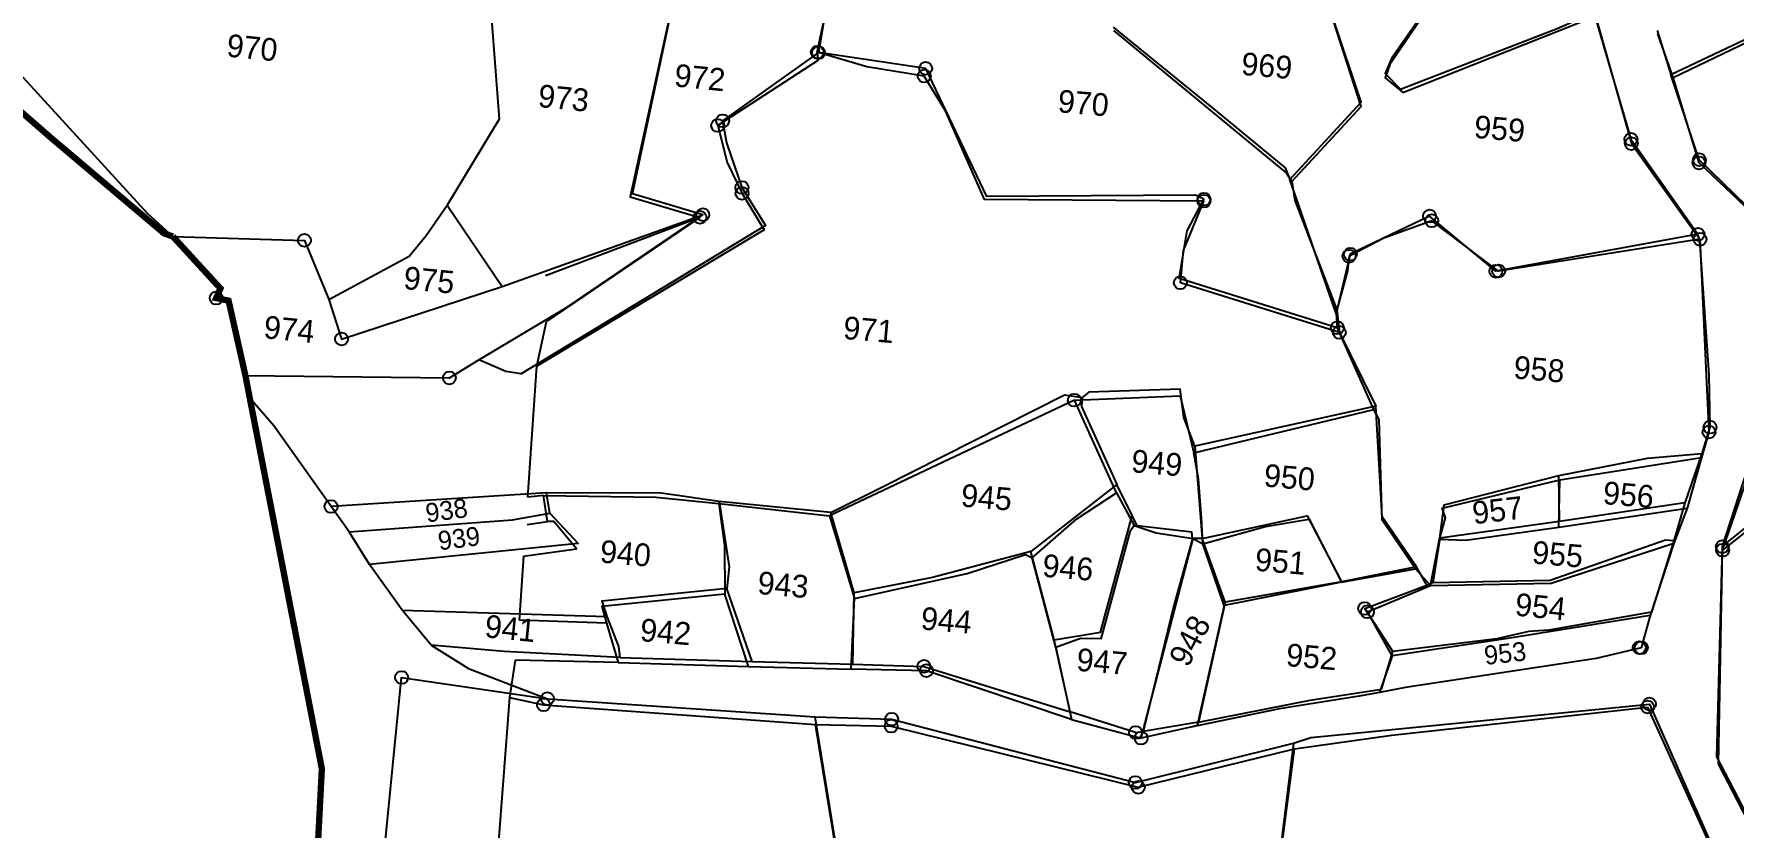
# Model space of a CAD drawing. Header units: metres. Extents: x 260749 to 262740, y 2161314 to 2163084.
# Drawn here: x 261426.1 to 261757.1, y 2161754.8 to 2161909.3 of the extents above; entities that cross this region are included whole.
import ezdxf

# ---------------------------------------------------------------- set-up
doc = ezdxf.new("R2010")
doc.units = ezdxf.units.M
for name, color, linetype in [('OFF', 1, 'Continuous'), ('POLY_PARCEL', 6, 'Continuous'), ('POLY_ROAD', 30, 'Continuous'), ('SYM_STONE', 1, 'Continuous'), ('TEXT_PARCEL', 7, 'Continuous'), ('V_BOUND_LINE', 7, 'Continuous')]:
    doc.layers.add(name, color=color, linetype=linetype)
doc.styles.add('TEXT_MAP', font='', dxfattribs={"height": 1.8})
doc.styles.get('TEXT_MAP').set_extended_font_data('Kruti Dev 050')

# ---------------------------------------------------------------- blocks, each defined once
blk = doc.blocks.new('STONE')
at = {"layer": 'SYM_STONE'}
blk.add_circle((0, 0), 0.511, dxfattribs=at)

msp = doc.modelspace()

# ---------------------------------------------------------------- linework, layer by layer
at = {"layer": 'OFF'}
for points in [[(261524.07, 2161844.56), (261525.95, 2161853.23)], [(261522.35, 2161819.04), (261524.07, 2161844.56)], [(261521.45, 2161807.51), (261520.65, 2161795.07)], [(261519.88, 2161787.28), (261518.78, 2161779.98)], [(261518.78, 2161779.98), (261507.73, 2161635.42)]]:
    msp.add_lwpolyline(points, dxfattribs=at)
at = {"layer": 'POLY_PARCEL'}
for points in [[(261403.15, 2161923.59), (261448.25, 2161874.3), (261453.17, 2161869.81)], [(261531.23, 2161922.49), (261514.43, 2161923.29), (261516.73, 2161892.7), (261506.6, 2161875.93)], [(261556.42, 2161874.06), (261556.42, 2161874.06), (261542.74, 2161878.13), (261552.08, 2161922.18)], [(261551.72, 2161920.98), (261542.25, 2161877.55), (261555.85, 2161873.54)], [(261578.72, 2161905.71), (261581.74, 2161919.98)], [(261581.44, 2161920.46), (261581.44, 2161920.46), (261578.96, 2161905.64)], [(261699.56, 2161917.33), (261690.6, 2161904.51), (261689.34, 2161901.57), (261692.37, 2161898.55), (261722.84, 2161910.33), (261729.99, 2161913.48)], [(261700.21, 2161917.65), (261698.17, 2161914.95), (261690.25, 2161903.32), (261689.36, 2161900.75), (261692.83, 2161897.84), (261730.36, 2161912.73)], [(261670.81, 2161880.91), (261684.68, 2161896.01), (261679.2, 2161912.27)], [(261745.01, 2161901.39), (261770.3, 2161913.35)], [(261745.45, 2161900.77), (261771.46, 2161913.26)], [(261636.37, 2161910.59), (261656.59, 2161894.18), (261669.9, 2161883.19), (261670.81, 2161880.91)], [(261636.4, 2161909.95), (261670.16, 2161882.16), (261671.16, 2161880.56)], [(261671.16, 2161880.56), (261684.69, 2161895.14), (261679.36, 2161911.67)], [(261578.96, 2161905.64), (261560.27, 2161892.36), (261561.02, 2161888.08), (261564.03, 2161879.36), (261568.63, 2161871.93), (261521.01, 2161843.04), (261518.05, 2161843.53), (261512.75, 2161845.8)], [(261578.72, 2161905.71), (261578.81, 2161904.08), (261559.33, 2161891.45), (261561.18, 2161884.25), (261564.07, 2161878.22), (261568.39, 2161871.12), (261524.07, 2161844.56)], [(261680.43, 2161851.13), (261649.46, 2161860.8), (261650.09, 2161867.1), (261654.05, 2161876.7), (261611.28, 2161877), (261603.72, 2161894.27), (261599.56, 2161901.07), (261588.34, 2161902.89), (261578.72, 2161905.71)], [(261680.03, 2161852.01), (261649.19, 2161861.6), (261650.81, 2161870.93), (261654.05, 2161877.09), (261652.38, 2161877.87), (261611.78, 2161877.6), (261599.84, 2161902.58), (261599.84, 2161902.58), (261599.84, 2161902.58), (261578.96, 2161905.64), (261578.96, 2161905.64)], [(261679.83, 2161854.81), (261670.81, 2161880.91)], [(261671.16, 2161880.56), (261671.79, 2161876.86), (261679.96, 2161855.52)], [(261483.52, 2161857.55), (261499.2, 2161866.01), (261502.51, 2161869.98), (261506.6, 2161875.93)], [(261506.6, 2161875.93), (261517.35, 2161860.1)], [(261512.75, 2161845.8), (261529.98, 2161856.04), (261556.42, 2161874.06)], [(261517.35, 2161860.1), (261556.42, 2161874.06)], [(261555.85, 2161873.54), (261525.77, 2161862.15)], [(261555.85, 2161873.54), (261525.95, 2161853.23)], [(261750.3, 2161870.24), (261710.93, 2161863.04), (261698, 2161873.79), (261698, 2161873.79), (261682.56, 2161866.36), (261679.83, 2161854.81)], [(261750.69, 2161869.28), (261711.47, 2161863.09), (261698.43, 2161872.88), (261689.13, 2161869.51), (261682.33, 2161865.97), (261682.04, 2161863.11), (261679.96, 2161855.52)], [(261453.17, 2161869.81), (261478.79, 2161869.06), (261483.52, 2161857.55)], [(261483.52, 2161857.55), (261486.02, 2161849.83), (261517.35, 2161860.1)], [(261679.83, 2161854.81), (261680.03, 2161852.01)], [(261679.96, 2161855.52), (261680.43, 2161851.13)], [(261680.03, 2161852.01), (261680.03, 2161852.01), (261687.55, 2161836.75)], [(261687.17, 2161836.13), (261680.43, 2161851.13)], [(261467.29, 2161842.76), (261507.03, 2161842.26), (261512.75, 2161845.8)], [(261652.26, 2161828.98), (261650.1, 2161834.54), (261649.41, 2161840.04), (261631.6, 2161839.45), (261630.34, 2161838.44)], [(261483.99, 2161817.2), (261483.99, 2161817.2), (261472.85, 2161832.93), (261468.15, 2161838.31)], [(261628.82, 2161837.93), (261628.82, 2161837.93), (261581.07, 2161815.38)], [(261581.36, 2161816.04), (261591.26, 2161820.99), (261626.9, 2161838.98), (261630.34, 2161838.44)], [(261628.82, 2161837.93), (261649.43, 2161838.79), (261652.11, 2161827.69)], [(261637.03, 2161819.89), (261628.82, 2161837.93), (261628.82, 2161837.93), (261628.82, 2161837.93)], [(261630.34, 2161838.44), (261630.17, 2161836.72), (261637.11, 2161821.48)], [(261652.11, 2161827.69), (261687.17, 2161836.13)], [(261687.55, 2161836.75), (261652.26, 2161828.98)], [(261695.3, 2161805.04), (261688.79, 2161814.56), (261688.18, 2161834.18), (261687.17, 2161836.13)], [(261695.48, 2161805.43), (261688.75, 2161815.16), (261687.55, 2161836.75), (261687.55, 2161836.75)], [(261755.04, 2161809.38), (261769.97, 2161821.38), (261767.91, 2161832.59), (261783.84, 2161838.6)], [(261784.26, 2161837.67), (261768.64, 2161832.53), (261770.51, 2161820.97), (261755.1, 2161808.7)], [(261653.84, 2161809.95), (261653.6, 2161814.9), (261653.02, 2161822.57), (261652.11, 2161827.69)], [(261652.26, 2161828.98), (261653.71, 2161810.95)], [(261723.18, 2161823.23), (261740.45, 2161826.6), (261751.07, 2161827.56)], [(261723.42, 2161822.43), (261750.96, 2161826.72), (261750.96, 2161826.72)], [(261700.02, 2161811.05), (261700.84, 2161817.54), (261723.18, 2161823.23)], [(261723.35, 2161814.28), (261723.18, 2161823.23)], [(261525.97, 2161819.89), (261483.99, 2161817.2)], [(261525.38, 2161819.34), (261522.35, 2161819.04)], [(261525.38, 2161819.34), (261547.29, 2161819.04), (261559.56, 2161817.8)], [(261526.16, 2161814.31), (261525.38, 2161819.34)], [(261526.63, 2161815.91), (261525.97, 2161819.89), (261525.97, 2161819.89)], [(261559.61, 2161818.21), (261548.3, 2161819.82), (261525.97, 2161819.89)], [(261637.11, 2161821.48), (261620.29, 2161808.41)], [(261620.57, 2161807.2), (261629.29, 2161814.78), (261637.03, 2161819.89)], [(261637.03, 2161819.89), (261640.48, 2161813.47)], [(261640.06, 2161815.44), (261637.11, 2161821.48)], [(261699.92, 2161810.87), (261701.14, 2161815.02), (261700.44, 2161816.88), (261723.42, 2161822.43)], [(261723.2, 2161813.16), (261723.42, 2161822.43)], [(261487.48, 2161812.24), (261483.99, 2161817.2), (261483.99, 2161817.2), (261483.99, 2161817.2)], [(261559.56, 2161817.8), (261560.63, 2161809.56), (261560.72, 2161800.14)], [(261559.56, 2161817.8), (261581.07, 2161815.38)], [(261559.61, 2161818.21), (261561.54, 2161805.47), (261561.12, 2161801.25)], [(261581.36, 2161816.04), (261559.61, 2161818.21)], [(261585.93, 2161800.35), (261581.36, 2161816.04), (261581.36, 2161816.04)], [(261581.36, 2161816.04), (261581.36, 2161816.04)], [(261723.2, 2161813.16), (261748.17, 2161816.89)], [(261747.74, 2161817.91), (261747.74, 2161817.91), (261723.35, 2161814.28)], [(261487.48, 2161812.24), (261519.33, 2161814.6), (261526.63, 2161815.91), (261526.63, 2161815.91)], [(261526.63, 2161815.91), (261526.63, 2161815.91), (261532.16, 2161809.99), (261491.47, 2161805.88)], [(261521.45, 2161807.51), (261531.8, 2161808.96), (261527.38, 2161814.3), (261526.16, 2161814.31)], [(261522.17, 2161813.72), (261526.16, 2161814.31)], [(261581.07, 2161815.38), (261585.94, 2161799.29)], [(261624.89, 2161791.22), (261633.9, 2161792.7), (261640.06, 2161815.44)], [(261640.48, 2161813.47), (261639.63, 2161812.25), (261633.95, 2161791.43), (261629.97, 2161791.48), (261625.17, 2161789.72)], [(261651.85, 2161810.95), (261651.71, 2161812.19), (261641.05, 2161813.43), (261640.06, 2161815.44)], [(261640.48, 2161813.47), (261644.72, 2161812.06), (261651.93, 2161810.97)], [(261653.71, 2161810.95), (261653.71, 2161810.95), (261674.16, 2161815.39), (261680.86, 2161802.52), (261680.86, 2161802.52)], [(261653.84, 2161809.95), (261666.07, 2161813.3), (261674.54, 2161814.75), (261680.88, 2161802.48)], [(261699.92, 2161810.87), (261705.06, 2161810.65), (261723.2, 2161813.16)], [(261723.35, 2161814.28), (261723.35, 2161814.28), (261700.02, 2161811.05)], [(261491.47, 2161805.88), (261487.48, 2161812.24)], [(261641.81, 2161772.06), (261651.93, 2161810.97)], [(261651.85, 2161810.95), (261648.21, 2161797.93), (261642.19, 2161773.37)], [(261653.71, 2161810.95), (261651.85, 2161810.95)], [(261651.93, 2161810.97), (261653.84, 2161809.95)], [(261658.19, 2161798.55), (261653.71, 2161810.95)], [(261653.71, 2161810.95), (261653.71, 2161810.95)], [(261658.01, 2161797.91), (261653.84, 2161809.95)], [(261698.16, 2161801.78), (261698.16, 2161801.78), (261699.92, 2161810.87)], [(261698.16, 2161801.78), (261721.69, 2161802.25), (261745.62, 2161810.07)], [(261700.02, 2161811.05), (261698.63, 2161802.34)], [(261745.61, 2161810.54), (261743.95, 2161810.62), (261721.51, 2161802.77), (261698.63, 2161802.34)], [(261620.29, 2161808.41), (261620.29, 2161808.41), (261601.16, 2161803.39), (261585.93, 2161800.35)], [(261585.94, 2161799.29), (261607.89, 2161804.12), (261619.31, 2161807.87), (261620.57, 2161807.2)], [(261624.89, 2161791.22), (261620.29, 2161808.41)], [(261625.17, 2161789.72), (261620.57, 2161807.2)], [(261497.84, 2161797.02), (261491.47, 2161805.88)], [(261695.48, 2161805.43), (261680.86, 2161802.52)], [(261680.88, 2161802.48), (261695.3, 2161805.04)], [(261698.16, 2161801.78), (261695.3, 2161805.04)], [(261697.5, 2161801.9), (261695.48, 2161805.43)], [(261560.72, 2161800.14), (261536.71, 2161797.71), (261537.67, 2161794.5)], [(261561.12, 2161801.25), (261536.73, 2161798.74), (261537.69, 2161795.74)], [(261565.29, 2161786.02), (261560.72, 2161800.14)], [(261566.03, 2161787.02), (261561.12, 2161801.25)], [(261585.66, 2161786.47), (261585.93, 2161800.35)], [(261680.88, 2161802.48), (261662.26, 2161798.78), (261658.01, 2161797.91)], [(261680.86, 2161802.52), (261658.19, 2161798.55)], [(261690.85, 2161788.93), (261685.38, 2161797.32), (261697.5, 2161801.9)], [(261690.72, 2161788.11), (261685.91, 2161796.69), (261698.16, 2161801.78)], [(261698.63, 2161802.34), (261697.5, 2161801.9)], [(261497.84, 2161797.02), (261537.69, 2161795.74)], [(261503.46, 2161790.17), (261503.46, 2161790.17), (261497.84, 2161797.02)], [(261585.32, 2161785.53), (261585.94, 2161799.29)], [(261658.01, 2161797.91), (261652.74, 2161774.53)], [(261658.19, 2161798.55), (261652.97, 2161775.19)], [(261741.24, 2161796.61), (261721.22, 2161793.11), (261717.33, 2161792.88), (261711.13, 2161791.39), (261690.85, 2161788.93)], [(261537.67, 2161794.5), (261520.65, 2161795.07)], [(261537.67, 2161794.5), (261539.95, 2161786.83)], [(261537.69, 2161795.74), (261540.01, 2161789.94), (261540.26, 2161787.78)], [(261740.97, 2161795.94), (261713.28, 2161791.5), (261690.72, 2161788.11)], [(261627.99, 2161777.22), (261624.89, 2161791.22)], [(261625.17, 2161789.72), (261628.23, 2161775.67)], [(261690.72, 2161788.11), (261688.26, 2161780.95), (261688.26, 2161780.95), (261688.26, 2161780.95)], [(261688.64, 2161781.62), (261690.85, 2161788.93)], [(261483.62, 2161630.14), (261485.33, 2161657.94), (261497.72, 2161783.89), (261526.14, 2161779.75)], [(261627.06, 2161665.59), (261612.76, 2161689.6), (261592.68, 2161687.78), (261578.28, 2161776.2)], [(261626.87, 2161664.73), (261612.75, 2161688.92), (261592.73, 2161687.22), (261578.39, 2161774.74)], [(261652.74, 2161774.53), (261651.16, 2161774.17)], [(261671.47, 2161771.12), (261664.83, 2161716.79), (261664.83, 2161716.79), (261677.29, 2161694.11)], [(261677.07, 2161693.15), (261665.55, 2161715.09), (261664.9, 2161717.5), (261671.7, 2161770.01)]]:
    msp.add_lwpolyline(points, dxfattribs=at)
at = {"layer": 'POLY_ROAD'}
for points in [[(261729.99, 2161913.48), (261737.24, 2161888.75), (261750.3, 2161870.24)], [(261730.36, 2161912.73), (261737.32, 2161887.91), (261750.69, 2161869.28)], [(261742.36, 2161909.93), (261745.01, 2161901.39)], [(261745.45, 2161900.77), (261742.51, 2161909.3)], [(261766.93, 2161870.63), (261764.35, 2161871.31), (261750.56, 2161884.78), (261745.01, 2161901.39)], [(261767.73, 2161869.94), (261764.62, 2161870.82), (261750.51, 2161884.15), (261745.45, 2161900.77)], [(261750.3, 2161870.24), (261750.68, 2161868.15), (261752.42, 2161842.87), (261752.64, 2161832.67), (261751.07, 2161827.56)], [(261750.69, 2161869.28), (261752.45, 2161831.72), (261750.96, 2161826.72)], [(261765.42, 2161841.43), (261755.04, 2161809.38)], [(261755.1, 2161808.7), (261766.17, 2161840.82)], [(261751.07, 2161827.56), (261747.74, 2161817.91)], [(261750.96, 2161826.72), (261748.17, 2161816.89)], [(261747.74, 2161817.91), (261745.61, 2161810.54)], [(261748.17, 2161816.89), (261745.62, 2161810.07)], [(261745.62, 2161810.07), (261740.97, 2161795.94)], [(261745.61, 2161810.54), (261741.24, 2161796.61)], [(261755.04, 2161809.38), (261753.91, 2161768.44), (261763.07, 2161750.8), (261770.37, 2161735.22), (261770.86, 2161729.9), (261767.69, 2161691.05), (261769.77, 2161643.42)], [(261769.58, 2161642.81), (261768.34, 2161689.71), (261769.85, 2161718.85), (261771.31, 2161734.2), (261754.29, 2161767.08), (261755.1, 2161808.7), (261755.1, 2161808.7)], [(261740.97, 2161795.94), (261739.25, 2161789.66), (261730.48, 2161787.56), (261693.34, 2161781.93), (261688.26, 2161780.95)], [(261503.46, 2161790.17), (261510.76, 2161785.67), (261526.14, 2161779.75)], [(261540.26, 2161787.78), (261517.69, 2161788.95), (261503.46, 2161790.17)], [(261539.95, 2161786.83), (261519.88, 2161787.28)], [(261539.95, 2161786.83), (261565.29, 2161786.02)], [(261540.26, 2161787.78), (261566.03, 2161787.02)], [(261566.03, 2161787.02), (261585.66, 2161786.47)], [(261585.66, 2161786.47), (261599.48, 2161786.06), (261627.99, 2161777.22)], [(261565.29, 2161786.02), (261585.32, 2161785.53)], [(261628.23, 2161775.67), (261599.99, 2161785.21), (261585.32, 2161785.53)], [(261518.78, 2161779.98), (261525.39, 2161778.56), (261578.39, 2161774.74)], [(261526.14, 2161779.75), (261578.28, 2161776.2)], [(261688.26, 2161780.95), (261684.27, 2161780.27), (261668.8, 2161777.76), (261651.16, 2161774.17)], [(261652.97, 2161775.19), (261674.74, 2161779.49), (261688.64, 2161781.62)], [(261640.73, 2161773.17), (261627.99, 2161777.22)], [(261671.47, 2161771.12), (261674.87, 2161772.19), (261740.84, 2161778.71), (261754.83, 2161747), (261755.57, 2161707.89)], [(261671.7, 2161770.01), (261690.67, 2161772.65), (261740.49, 2161778.13)], [(261740.49, 2161778.13), (261754.66, 2161746.65), (261755.67, 2161707.11)], [(261578.28, 2161776.2), (261593.19, 2161775.76), (261640.7, 2161763.42), (261671.47, 2161771.12)], [(261578.39, 2161774.74), (261593.11, 2161774.42), (261641.25, 2161762.49), (261671.7, 2161770.01)], [(261628.23, 2161775.67), (261641.81, 2161772.06)], [(261640.73, 2161773.17), (261642.19, 2161773.37)], [(261651.16, 2161774.17), (261641.81, 2161772.06)], [(261652.97, 2161775.19), (261642.19, 2161773.37)]]:
    msp.add_lwpolyline(points, dxfattribs=at)
at = {"layer": 'V_BOUND_LINE', "const_width": 1.23}
for points in [[(261281.98, 2162042.26), (261300.92, 2162016.53), (261320.69, 2161993.15), (261343.11, 2161968.54), (261359.24, 2161949.73), (261390.63, 2161922.85), (261429.43, 2161889.03), (261451.41, 2161870.44), (261453.17, 2161869.81)], [(261453.17, 2161869.81), (261462.44, 2161859.68), (261461.6, 2161857.81), (261464.02, 2161857.31), (261467.29, 2161842.76)], [(261467.29, 2161842.76), (261468.15, 2161838.31)], [(261468.15, 2161838.31), (261472.89, 2161813.98), (261482.19, 2161766.11), (261480.06, 2161725), (261469.99, 2161640.56), (261469, 2161625.36), (261466.9, 2161589.8), (261436.38, 2161560.28), (261437.87, 2161557.76), (261445.29, 2161545.24), (261464.39, 2161541.27), (261479.58, 2161565.86), (261493, 2161588.45), (261494.81, 2161588.27)]]:
    msp.add_lwpolyline(points, dxfattribs=at)

# ---------------------------------------------------------------- block references
at = {"layer": 'SYM_STONE'}
for p, xscale, yscale, zscale, rotation in [((261578.72, 2161905.71), 2.46112052136841, 2.46112052136841, 2.46112052136841, 355.0757096183369), ((261578.96, 2161905.64), 2.456160940353191, 2.456160940353191, 2.456160940353191, 354.3331504470056), ((261599.56, 2161901.07), 2.46112052136841, 2.46112052136841, 2.46112052136841, 355.0757096183369), ((261599.84, 2161902.58), 2.456160940353191, 2.456160940353191, 2.456160940353191, 354.3331504470056), ((261559.33, 2161891.45), 2.46112052136841, 2.46112052136841, 2.46112052136841, 355.0757096183369), ((261560.27, 2161892.36), 2.456160940353191, 2.456160940353191, 2.456160940353191, 354.3331504470056), ((261737.24, 2161888.75), 2.456160940353191, 2.456160940353191, 2.456160940353191, 354.3331504470056), ((261737.32, 2161887.91), 2.46112052136841, 2.46112052136841, 2.46112052136841, 355.0757096183369), ((261750.51, 2161884.15), 2.46112052136841, 2.46112052136841, 2.46112052136841, 355.0757096183369), ((261750.56, 2161884.78), 2.456160940353191, 2.456160940353191, 2.456160940353191, 354.3331504470056), ((261564.03, 2161879.36), 2.456160940353191, 2.456160940353191, 2.456160940353191, 354.3331504470056), ((261564.07, 2161878.22), 2.46112052136841, 2.46112052136841, 2.46112052136841, 355.0757096183369), ((261654.05, 2161877.09), 2.456160940353191, 2.456160940353191, 2.456160940353191, 354.3331504470056), ((261654.05, 2161876.7), 2.46112052136841, 2.46112052136841, 2.46112052136841, 355.0757096183369), ((261555.85, 2161873.54), 2.46112052136841, 2.46112052136841, 2.46112052136841, 355.0757096183369), ((261556.42, 2161874.06), 2.456160940353191, 2.456160940353191, 2.456160940353191, 354.3331504470056), ((261698, 2161873.79), 2.456160940353191, 2.456160940353191, 2.456160940353191, 354.3331504470056), ((261698.43, 2161872.88), 2.46112052136841, 2.46112052136841, 2.46112052136841, 355.0757096183369), ((261478.79, 2161869.06), 2.456160940353191, 2.456160940353191, 2.456160940353191, 354.3331504470056), ((261750.3, 2161870.24), 2.456160940353191, 2.456160940353191, 2.456160940353191, 354.3331504470056), ((261750.69, 2161869.28), 2.46112052136841, 2.46112052136841, 2.46112052136841, 355.0757096183369), ((261682.33, 2161865.97), 2.46112052136841, 2.46112052136841, 2.46112052136841, 355.0757096183369), ((261682.56, 2161866.36), 2.456160940353191, 2.456160940353191, 2.456160940353191, 354.3331504470056), ((261710.93, 2161863.04), 2.456160940353191, 2.456160940353191, 2.456160940353191, 354.3331504470056), ((261711.47, 2161863.09), 2.46112052136841, 2.46112052136841, 2.46112052136841, 355.0757096183369), ((261461.6, 2161857.81), 2.456160940353191, 2.456160940353191, 2.456160940353191, 354.3331504470056), ((261649.46, 2161860.8), 2.46112052136841, 2.46112052136841, 2.46112052136841, 355.0757096183369), ((261680.03, 2161852.01), 2.456160940353191, 2.456160940353191, 2.456160940353191, 354.3331504470056), ((261680.43, 2161851.13), 2.46112052136841, 2.46112052136841, 2.46112052136841, 355.0757096183369), ((261486.02, 2161849.83), 2.456160940353191, 2.456160940353191, 2.456160940353191, 354.3331504470056), ((261507.03, 2161842.26), 2.456160940353191, 2.456160940353191, 2.456160940353191, 354.3331504470056), ((261628.82, 2161837.93), 2.46112052136841, 2.46112052136841, 2.46112052136841, 355.0757096183369), ((261752.45, 2161831.72), 2.46112052136841, 2.46112052136841, 2.46112052136841, 355.0757096183369), ((261752.64, 2161832.67), 2.456160940353191, 2.456160940353191, 2.456160940353191, 354.3331504470056), ((261483.99, 2161817.2), 2.456160940353191, 2.456160940353191, 2.456160940353191, 354.3331504470056), ((261755.04, 2161809.38), 2.456160940353191, 2.456160940353191, 2.456160940353191, 354.3331504470056), ((261755.1, 2161808.7), 2.46112052136841, 2.46112052136841, 2.46112052136841, 355.0757096183369), ((261685.38, 2161797.32), 2.456160940353191, 2.456160940353191, 2.456160940353191, 354.3331504470056), ((261685.91, 2161796.69), 2.46112052136841, 2.46112052136841, 2.46112052136841, 355.0757096183369), ((261738.86, 2161789.69), 2.456160940353191, 2.456160940353191, 2.456160940353191, 354.3331504470056), ((261739.25, 2161789.66), 2.46112052136841, 2.46112052136841, 2.46112052136841, 355.0757096183369), ((261599.48, 2161786.06), 2.456160940353191, 2.456160940353191, 2.456160940353191, 354.3331504470056), ((261599.99, 2161785.21), 2.46112052136841, 2.46112052136841, 2.46112052136841, 355.0757096183369), ((261497.72, 2161783.89), 2.456160940353191, 2.456160940353191, 2.456160940353191, 354.3331504470056), ((261525.39, 2161778.56), 2.46112052136841, 2.46112052136841, 2.46112052136841, 355.0757096183369), ((261526.14, 2161779.75), 2.456160940353191, 2.456160940353191, 2.456160940353191, 354.3331504470056), ((261740.84, 2161778.71), 2.456160940353191, 2.456160940353191, 2.456160940353191, 354.3331504470056), ((261593.19, 2161775.76), 2.456160940353191, 2.456160940353191, 2.456160940353191, 354.3331504470056), ((261740.49, 2161778.13), 2.46112052136841, 2.46112052136841, 2.46112052136841, 355.0757096183369), ((261593.11, 2161774.42), 2.46112052136841, 2.46112052136841, 2.46112052136841, 355.0757096183369), ((261640.73, 2161773.17), 2.456160940353191, 2.456160940353191, 2.456160940353191, 354.3331504470056), ((261641.81, 2161772.06), 2.46112052136841, 2.46112052136841, 2.46112052136841, 355.0757096183369), ((261640.7, 2161763.42), 2.456160940353191, 2.456160940353191, 2.456160940353191, 354.3331504470056), ((261641.25, 2161762.49), 2.46112052136841, 2.46112052136841, 2.46112052136841, 355.0757096183369)]:
    msp.add_blockref('STONE', p, dxfattribs=dict(at, xscale=xscale, yscale=yscale, zscale=zscale, rotation=rotation))

# ---------------------------------------------------------------- texts
at = {"layer": 'TEXT_PARCEL', "style": 'TEXT_MAP'}
for s, height, rotation, p in [('970', 4.421, 354.3332, (261463.5, 2161904.89)), ('969', 4.43, 355.0757, (261661.2, 2161901.32)), ('972', 4.421, 354.3332, (261550.73, 2161899.07)), ('973', 4.421, 354.3332, (261524.17, 2161895.08)), ('970', 4.43, 355.0757, (261625.45, 2161894.04)), ('959', 4.43, 355.0757, (261706.55, 2161889.05)), ('975', 4.421, 354.3332, (261497.97, 2161859.61)), ('974', 4.421, 354.3332, (261470.72, 2161850.02)), ('971', 4.43, 355.0757, (261583.64, 2161849.87)), ('958', 4.43, 355.0757, (261714.26, 2161842.17)), ('949', 4.43, 355.0757, (261639.77, 2161823.91)), ('950', 4.43, 355.0757, (261665.6, 2161821.11)), ('945', 4.43, 355.0757, (261606.59, 2161817.22)), ('956', 4.43, 355.0757, (261731.66, 2161817.71)), ('938', 3.684, 7.6162, (261502.64, 2161814.08)), ('957', 4.421, 6.726, (261706.61, 2161813.72)), ('939', 3.684, 7.3126, (261505.06, 2161808.65)), ('940', 4.43, 355.0757, (261536.25, 2161806.3)), ('955', 4.43, 355.0757, (261717.85, 2161806.12)), ('946', 4.43, 355.0757, (261622.45, 2161803.55)), ('951', 4.43, 355.0757, (261663.86, 2161804.72)), ('943', 4.43, 355.0757, (261566.96, 2161800.18)), ('954', 4.421, 354.3332, (261714.51, 2161795.97)), ('941', 4.421, 354.3332, (261513.79, 2161791.74)), ('944', 4.43, 355.0757, (261598.77, 2161793.25)), ('942', 4.43, 355.0757, (261544.06, 2161791)), ('948', 4.43, 62.5717, (261650.96, 2161785.66)), ('947', 4.43, 355.0757, (261629.09, 2161785.22)), ('952', 4.43, 355.0757, (261669.92, 2161786.14)), ('953', 3.684, 6.3159, (261708.85, 2161786.33))]:
    msp.add_text(s, height=height, rotation=rotation, dxfattribs=at).set_placement(p)

doc.saveas('drawing.dxf')
